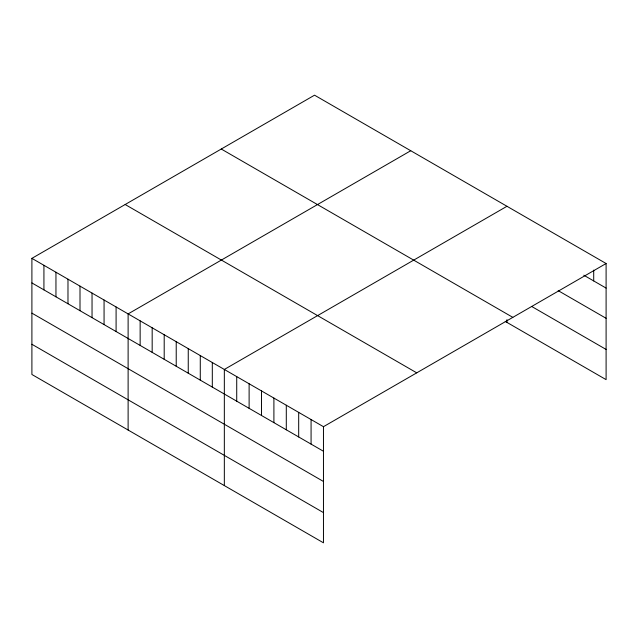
<?xml version="1.0" encoding="UTF-8"?>
<svg xmlns="http://www.w3.org/2000/svg" width="638" height="638" viewBox="0 0 638 638"><rect width="100%" height="100%" fill="white"/><g stroke="black" fill="none" stroke-linecap="round" stroke-linejoin="round"><path stroke-width="0.96" d="M31.9 258.358L323.466 426.694L323.466 542.818L31.9 374.482L31.9 258.358L314.534 95.182L606.1 263.518L606.1 379.642L505.248 321.416M410.752 150.727L128.118 313.904L128.118 430.036M506.971 206.281L224.337 369.458L224.337 485.582M323.466 426.694L606.1 263.518M583.794 275.209L606.1 288.089M558.186 290.641L606.1 318.298M531.749 306.503L606.1 349.433M221.266 149.029L512.832 317.365M125.168 204.511L416.734 372.847M31.9 282.929L323.466 451.265M31.9 313.138L323.466 481.475M31.9 344.273L323.466 512.609M593.707 270.121L593.707 280.935M506.971 319.662L506.971 322.405M311.073 419.541L311.073 444.112M298.688 412.387L298.688 436.958M286.295 405.226L286.295 429.805M273.901 398.072L273.901 422.643M261.508 390.919L261.508 415.49M249.115 383.765L249.115 408.336M236.722 376.611L236.722 401.182M212.31 362.512L212.31 387.083M200.276 355.573L200.276 380.144M188.25 348.627L188.25 373.198M176.224 341.681L176.224 366.252M164.197 334.743L164.197 359.314M152.171 327.796L152.171 352.367M140.145 320.85L140.145 345.421M116.092 306.966L116.092 331.537M104.066 300.019L104.066 324.59M92.039 293.073L92.039 317.644M80.005 286.135L80.005 310.706M67.979 279.189L67.979 303.76M55.953 272.243L55.953 296.814M43.926 265.304L43.926 289.875"/></g></svg>
